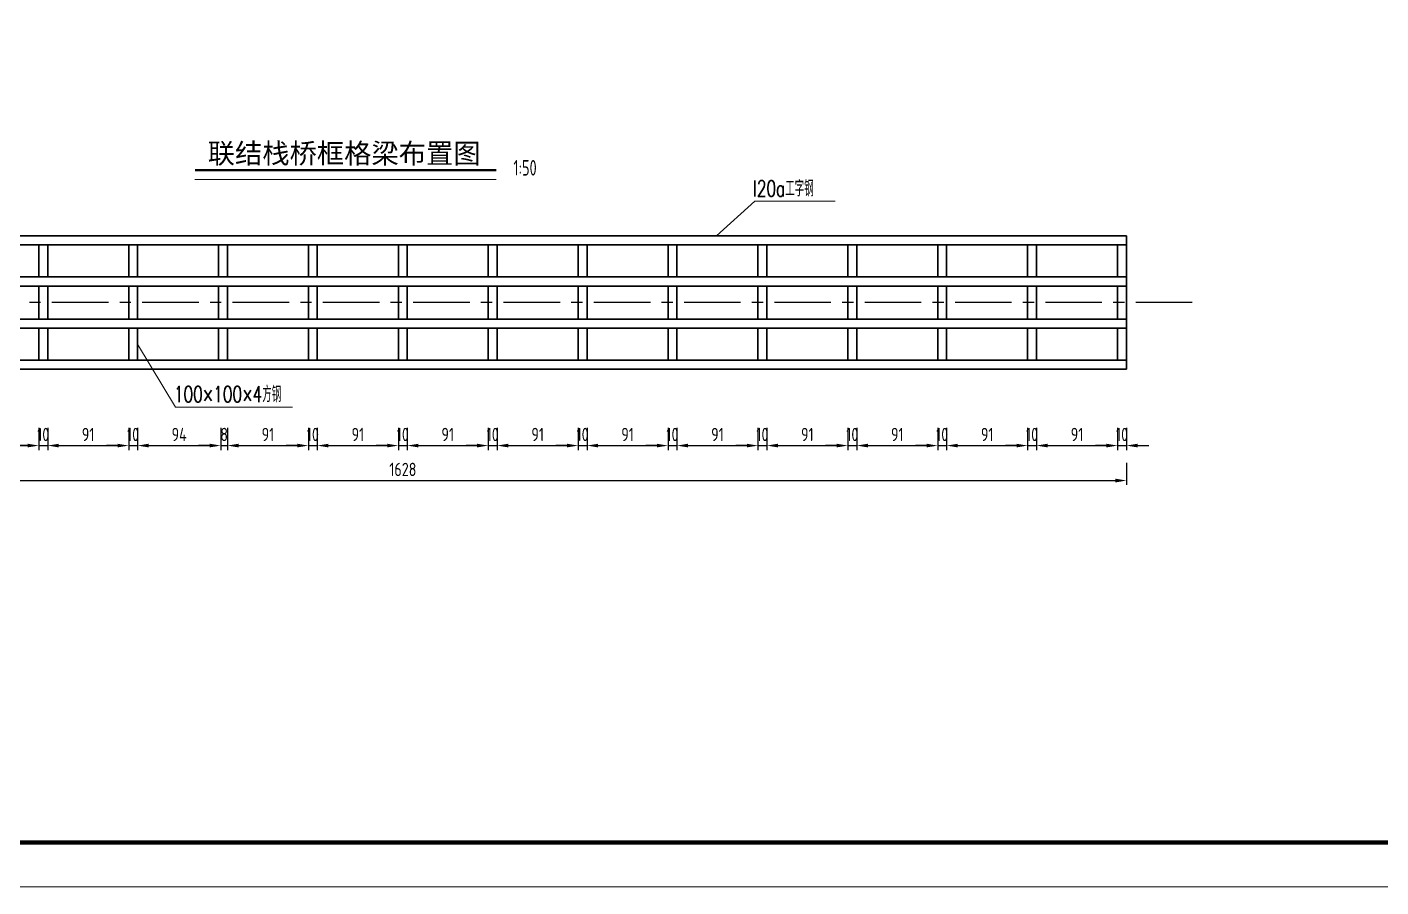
# Model space of a CAD drawing. Header units: inches. Extents: x 23 to 70, y 0 to 119.
# Drawn here: x 31.71 to 46.94, y -0.45 to 9.22 of the extents above; entities that cross this region are included whole.
import ezdxf
from ezdxf.enums import TextEntityAlignment as Align

# ---------------------------------------------------------------- set-up
doc = ezdxf.new("R2010")
doc.units = ezdxf.units.IN
doc.header["$MEASUREMENT"] = 0
doc.linetypes.add('CENTER', pattern=[50.8, 31.75, -6.35, 6.35, -6.35])
for name, color, linetype in [('000中心线', 5, 'CENTER'), ('DXPM', 4, 'Continuous'), ('图框', 7, 'Continuous'), ('辅助', 7, 'Continuous')]:
    doc.layers.add(name, color=color, linetype=linetype)
for name, color, linetype, lineweight in [('000细实线', 4, 'Continuous', 18), ('00标注文字', 2, 'Continuous', 15), ('JZYS-01-文本层', 7, 'Continuous', 18)]:
    doc.layers.add(name, color=color, linetype=linetype, lineweight=lineweight)
doc.styles.get("Standard").update_dxf_attribs({"font": 'txt', "bigfont": 'gbcbig.shx'})
doc.styles.add('TSSD_Dimension', font='tssdeng.shx', dxfattribs={"width": 0.8, "bigfont": 'hztxt.shx'})
doc.styles.add('黑体', font='')
doc.styles.get('黑体').set_extended_font_data('SimHei')
doc.dimstyles.new('TSSD_200_1_3.5', dxfattribs={"dimscale": 0.25, "dimtxt": 2.85, "dimasz": 2.5, "dimexe": 1, "dimexo": 2.5, "dimgap": 1, "dimtad": 1, "dimdec": 0, "dimlfac": 100, "dimzin": 0, "dimdsep": 46, "dimtxsty": 'TSSD_Dimension', "dimcen": 0, "dimdle": 1, "dimclrd": 3, "dimclre": 3, "dimclrt": 7, "dimadec": 1, "dimazin": 0, "dimtfac": 1, "dimtdec": 0, "dimtix": 1, "dimtmove": 2, "dimatfit": 3, "dimfxl": 5, "dimfxlon": 1, "dimtolj": 1, "dimtzin": 0, "dimarcsym": 0})

# ---------------------------------------------------------------- blocks, each defined once
blk = doc.blocks.new('*D177')
at = {"layer": 'Defpoints', "color": 0, "transparency": 16777216}
for p in [(27.799, 5.372), (44.078, 5.372), (44.078, 4.12)]:
    blk.add_point(p, dxfattribs=at)
at = {"layer": '辅助', "color": 3, "linetype": 'ByBlock', "lineweight": -2, "transparency": 16777216}
for p, q in [((27.799, 4.32), (27.799, 4.07)), ((44.078, 4.32), (44.078, 4.07))]:
    blk.add_line(p, q, dxfattribs=at)
at = {"layer": '辅助', "color": 3, "lineweight": -2, "transparency": 16777216}
blk.add_line((27.924, 4.12), (43.953, 4.12), dxfattribs=at)
at = {"layer": '辅助', "color": 3, "transparency": 16777216}
for points in [[(27.924, 4.141), (27.924, 4.099), (27.799, 4.12)], [(43.953, 4.141), (43.953, 4.099), (44.078, 4.12)]]:
    blk.add_solid(points, dxfattribs=at)
at = {"layer": '辅助', "color": 7, "transparency": 16777216, "insert": (35.938, 4.245), "char_height": 0.15, "attachment_point": 5, "style": 'TSSD_Dimension'}
blk.add_mtext('\\A1;1628', dxfattribs=at)
blk = doc.blocks.new('*D189')
at = {"layer": 'Defpoints', "color": 0, "transparency": 16777216}
for p in [(30.931, 5.474), (31.843, 5.474), (31.843, 4.513)]:
    blk.add_point(p, dxfattribs=at)
at = {"layer": '辅助', "color": 3, "linetype": 'ByBlock', "lineweight": -2, "transparency": 16777216}
for p, q in [((30.931, 4.713), (30.931, 4.463)), ((31.843, 4.713), (31.843, 4.463))]:
    blk.add_line(p, q, dxfattribs=at)
at = {"layer": '辅助', "color": 3, "lineweight": -2, "transparency": 16777216}
blk.add_line((31.056, 4.513), (31.718, 4.513), dxfattribs=at)
at = {"layer": '辅助', "color": 3, "transparency": 16777216}
for points in [[(31.056, 4.534), (31.056, 4.493), (30.931, 4.513)], [(31.718, 4.534), (31.718, 4.493), (31.843, 4.513)]]:
    blk.add_solid(points, dxfattribs=at)
at = {"layer": '辅助', "color": 7, "transparency": 16777216, "insert": (31.387, 4.638), "char_height": 0.15, "attachment_point": 5, "style": 'TSSD_Dimension'}
blk.add_mtext('\\A1;91', dxfattribs=at)
blk = doc.blocks.new('*D190')
at = {"layer": 'Defpoints', "color": 0, "transparency": 16777216}
for p in [(31.843, 5.474), (31.943, 5.474), (31.943, 4.513)]:
    blk.add_point(p, dxfattribs=at)
at = {"layer": '辅助', "color": 3, "linetype": 'ByBlock', "lineweight": -2, "transparency": 16777216}
for p, q in [((31.843, 4.713), (31.843, 4.463)), ((31.943, 4.713), (31.943, 4.463))]:
    blk.add_line(p, q, dxfattribs=at)
at = {"layer": '辅助', "color": 3, "lineweight": -2, "transparency": 16777216}
for p, q in [((31.718, 4.513), (31.593, 4.513)), ((31.843, 4.513), (31.943, 4.513)), ((32.068, 4.513), (32.193, 4.513))]:
    blk.add_line(p, q, dxfattribs=at)
at = {"layer": '辅助', "color": 3, "transparency": 16777216}
for points in [[(31.718, 4.534), (31.718, 4.493), (31.843, 4.513)], [(32.068, 4.534), (32.068, 4.493), (31.943, 4.513)]]:
    blk.add_solid(points, dxfattribs=at)
at = {"layer": '辅助', "color": 7, "transparency": 16777216, "insert": (31.893, 4.638), "char_height": 0.15, "attachment_point": 5, "style": 'TSSD_Dimension'}
blk.add_mtext('\\A1;10', dxfattribs=at)
blk = doc.blocks.new('*D191')
at = {"layer": 'Defpoints', "color": 0, "transparency": 16777216}
for p in [(31.943, 5.474), (32.854, 5.474), (32.854, 4.513)]:
    blk.add_point(p, dxfattribs=at)
at = {"layer": '辅助', "color": 3, "linetype": 'ByBlock', "lineweight": -2, "transparency": 16777216}
for p, q in [((31.943, 4.713), (31.943, 4.463)), ((32.854, 4.713), (32.854, 4.463))]:
    blk.add_line(p, q, dxfattribs=at)
at = {"layer": '辅助', "color": 3, "lineweight": -2, "transparency": 16777216}
blk.add_line((32.068, 4.513), (32.729, 4.513), dxfattribs=at)
at = {"layer": '辅助', "color": 3, "transparency": 16777216}
for points in [[(32.068, 4.534), (32.068, 4.493), (31.943, 4.513)], [(32.729, 4.534), (32.729, 4.493), (32.854, 4.513)]]:
    blk.add_solid(points, dxfattribs=at)
at = {"layer": '辅助', "color": 7, "transparency": 16777216, "insert": (32.398, 4.638), "char_height": 0.15, "attachment_point": 5, "style": 'TSSD_Dimension'}
blk.add_mtext('\\A1;91', dxfattribs=at)
blk = doc.blocks.new('*D192')
at = {"layer": 'Defpoints', "color": 0, "transparency": 16777216}
for p in [(32.854, 5.474), (32.954, 5.474), (32.954, 4.513)]:
    blk.add_point(p, dxfattribs=at)
at = {"layer": '辅助', "color": 3, "linetype": 'ByBlock', "lineweight": -2, "transparency": 16777216}
for p, q in [((32.854, 4.713), (32.854, 4.463)), ((32.954, 4.713), (32.954, 4.463))]:
    blk.add_line(p, q, dxfattribs=at)
at = {"layer": '辅助', "color": 3, "lineweight": -2, "transparency": 16777216}
for p, q in [((32.729, 4.513), (32.604, 4.513)), ((32.854, 4.513), (32.954, 4.513)), ((33.079, 4.513), (33.204, 4.513))]:
    blk.add_line(p, q, dxfattribs=at)
at = {"layer": '辅助', "color": 3, "transparency": 16777216}
for points in [[(32.729, 4.534), (32.729, 4.493), (32.854, 4.513)], [(33.079, 4.534), (33.079, 4.493), (32.954, 4.513)]]:
    blk.add_solid(points, dxfattribs=at)
at = {"layer": '辅助', "color": 7, "transparency": 16777216, "insert": (32.904, 4.638), "char_height": 0.15, "attachment_point": 5, "style": 'TSSD_Dimension'}
blk.add_mtext('\\A1;10', dxfattribs=at)
blk = doc.blocks.new('*D193')
at = {"layer": 'Defpoints', "color": 0, "transparency": 16777216}
for p in [(32.954, 5.474), (33.89, 5.474), (33.89, 4.513)]:
    blk.add_point(p, dxfattribs=at)
at = {"layer": '辅助', "color": 3, "linetype": 'ByBlock', "lineweight": -2, "transparency": 16777216}
for p, q in [((32.954, 4.713), (32.954, 4.463)), ((33.89, 4.713), (33.89, 4.463))]:
    blk.add_line(p, q, dxfattribs=at)
at = {"layer": '辅助', "color": 3, "lineweight": -2, "transparency": 16777216}
blk.add_line((33.079, 4.513), (33.765, 4.513), dxfattribs=at)
at = {"layer": '辅助', "color": 3, "transparency": 16777216}
for points in [[(33.079, 4.534), (33.079, 4.493), (32.954, 4.513)], [(33.765, 4.534), (33.765, 4.493), (33.89, 4.513)]]:
    blk.add_solid(points, dxfattribs=at)
at = {"layer": '辅助', "color": 7, "transparency": 16777216, "insert": (33.422, 4.638), "char_height": 0.15, "attachment_point": 5, "style": 'TSSD_Dimension'}
blk.add_mtext('\\A1;94', dxfattribs=at)
blk = doc.blocks.new('*D194')
at = {"layer": 'Defpoints', "color": 0, "transparency": 16777216}
for p in [(33.89, 5.474), (33.965, 5.474), (33.965, 4.513)]:
    blk.add_point(p, dxfattribs=at)
at = {"layer": '辅助', "color": 3, "linetype": 'ByBlock', "lineweight": -2, "transparency": 16777216}
for p, q in [((33.89, 4.713), (33.89, 4.463)), ((33.965, 4.713), (33.965, 4.463))]:
    blk.add_line(p, q, dxfattribs=at)
at = {"layer": '辅助', "color": 3, "lineweight": -2, "transparency": 16777216}
for p, q in [((33.765, 4.513), (33.64, 4.513)), ((33.89, 4.513), (33.965, 4.513)), ((34.09, 4.513), (34.215, 4.513))]:
    blk.add_line(p, q, dxfattribs=at)
at = {"layer": '辅助', "color": 3, "transparency": 16777216}
for points in [[(33.765, 4.534), (33.765, 4.493), (33.89, 4.513)], [(34.09, 4.534), (34.09, 4.493), (33.965, 4.513)]]:
    blk.add_solid(points, dxfattribs=at)
at = {"layer": '辅助', "color": 7, "transparency": 16777216, "insert": (33.928, 4.638), "char_height": 0.15, "attachment_point": 5, "style": 'TSSD_Dimension'}
blk.add_mtext('\\A1;8', dxfattribs=at)
blk = doc.blocks.new('*D195')
at = {"layer": 'Defpoints', "color": 0, "transparency": 16777216}
for p in [(33.965, 5.474), (34.876, 5.474), (34.876, 4.513)]:
    blk.add_point(p, dxfattribs=at)
at = {"layer": '辅助', "color": 3, "linetype": 'ByBlock', "lineweight": -2, "transparency": 16777216}
for p, q in [((33.965, 4.713), (33.965, 4.463)), ((34.876, 4.713), (34.876, 4.463))]:
    blk.add_line(p, q, dxfattribs=at)
at = {"layer": '辅助', "color": 3, "lineweight": -2, "transparency": 16777216}
blk.add_line((34.09, 4.513), (34.751, 4.513), dxfattribs=at)
at = {"layer": '辅助', "color": 3, "transparency": 16777216}
for points in [[(34.09, 4.534), (34.09, 4.493), (33.965, 4.513)], [(34.751, 4.534), (34.751, 4.493), (34.876, 4.513)]]:
    blk.add_solid(points, dxfattribs=at)
at = {"layer": '辅助', "color": 7, "transparency": 16777216, "insert": (34.421, 4.638), "char_height": 0.15, "attachment_point": 5, "style": 'TSSD_Dimension'}
blk.add_mtext('\\A1;91', dxfattribs=at)
blk = doc.blocks.new('*D196')
at = {"layer": 'Defpoints', "color": 0, "transparency": 16777216}
for p in [(34.876, 5.474), (34.976, 5.474), (34.976, 4.513)]:
    blk.add_point(p, dxfattribs=at)
at = {"layer": '辅助', "color": 3, "linetype": 'ByBlock', "lineweight": -2, "transparency": 16777216}
for p, q in [((34.876, 4.713), (34.876, 4.463)), ((34.976, 4.713), (34.976, 4.463))]:
    blk.add_line(p, q, dxfattribs=at)
at = {"layer": '辅助', "color": 3, "lineweight": -2, "transparency": 16777216}
for p, q in [((34.751, 4.513), (34.626, 4.513)), ((34.876, 4.513), (34.976, 4.513)), ((35.101, 4.513), (35.226, 4.513))]:
    blk.add_line(p, q, dxfattribs=at)
at = {"layer": '辅助', "color": 3, "transparency": 16777216}
for points in [[(34.751, 4.534), (34.751, 4.493), (34.876, 4.513)], [(35.101, 4.534), (35.101, 4.493), (34.976, 4.513)]]:
    blk.add_solid(points, dxfattribs=at)
at = {"layer": '辅助', "color": 7, "transparency": 16777216, "insert": (34.926, 4.638), "char_height": 0.15, "attachment_point": 5, "style": 'TSSD_Dimension'}
blk.add_mtext('\\A1;10', dxfattribs=at)
blk = doc.blocks.new('*D197')
at = {"layer": 'Defpoints', "color": 0, "transparency": 16777216}
for p in [(34.976, 5.474), (35.888, 5.474), (35.888, 4.513)]:
    blk.add_point(p, dxfattribs=at)
at = {"layer": '辅助', "color": 3, "linetype": 'ByBlock', "lineweight": -2, "transparency": 16777216}
for p, q in [((34.976, 4.713), (34.976, 4.463)), ((35.888, 4.713), (35.888, 4.463))]:
    blk.add_line(p, q, dxfattribs=at)
at = {"layer": '辅助', "color": 3, "lineweight": -2, "transparency": 16777216}
blk.add_line((35.101, 4.513), (35.763, 4.513), dxfattribs=at)
at = {"layer": '辅助', "color": 3, "transparency": 16777216}
for points in [[(35.101, 4.534), (35.101, 4.493), (34.976, 4.513)], [(35.763, 4.534), (35.763, 4.493), (35.888, 4.513)]]:
    blk.add_solid(points, dxfattribs=at)
at = {"layer": '辅助', "color": 7, "transparency": 16777216, "insert": (35.432, 4.638), "char_height": 0.15, "attachment_point": 5, "style": 'TSSD_Dimension'}
blk.add_mtext('\\A1;91', dxfattribs=at)
blk = doc.blocks.new('*D198')
at = {"layer": 'Defpoints', "color": 0, "transparency": 16777216}
for p in [(35.888, 5.474), (35.988, 5.474), (35.988, 4.513)]:
    blk.add_point(p, dxfattribs=at)
at = {"layer": '辅助', "color": 3, "linetype": 'ByBlock', "lineweight": -2, "transparency": 16777216}
for p, q in [((35.888, 4.713), (35.888, 4.463)), ((35.988, 4.713), (35.988, 4.463))]:
    blk.add_line(p, q, dxfattribs=at)
at = {"layer": '辅助', "color": 3, "lineweight": -2, "transparency": 16777216}
for p, q in [((35.763, 4.513), (35.638, 4.513)), ((35.888, 4.513), (35.988, 4.513)), ((36.113, 4.513), (36.238, 4.513))]:
    blk.add_line(p, q, dxfattribs=at)
at = {"layer": '辅助', "color": 3, "transparency": 16777216}
for points in [[(35.763, 4.534), (35.763, 4.493), (35.888, 4.513)], [(36.113, 4.534), (36.113, 4.493), (35.988, 4.513)]]:
    blk.add_solid(points, dxfattribs=at)
at = {"layer": '辅助', "color": 7, "transparency": 16777216, "insert": (35.938, 4.638), "char_height": 0.15, "attachment_point": 5, "style": 'TSSD_Dimension'}
blk.add_mtext('\\A1;10', dxfattribs=at)
blk = doc.blocks.new('*D199')
at = {"layer": 'Defpoints', "color": 0, "transparency": 16777216}
for p in [(35.988, 5.474), (36.899, 5.474), (36.899, 4.513)]:
    blk.add_point(p, dxfattribs=at)
at = {"layer": '辅助', "color": 3, "linetype": 'ByBlock', "lineweight": -2, "transparency": 16777216}
for p, q in [((35.988, 4.713), (35.988, 4.463)), ((36.899, 4.713), (36.899, 4.463))]:
    blk.add_line(p, q, dxfattribs=at)
at = {"layer": '辅助', "color": 3, "lineweight": -2, "transparency": 16777216}
blk.add_line((36.113, 4.513), (36.774, 4.513), dxfattribs=at)
at = {"layer": '辅助', "color": 3, "transparency": 16777216}
for points in [[(36.113, 4.534), (36.113, 4.493), (35.988, 4.513)], [(36.774, 4.534), (36.774, 4.493), (36.899, 4.513)]]:
    blk.add_solid(points, dxfattribs=at)
at = {"layer": '辅助', "color": 7, "transparency": 16777216, "insert": (36.443, 4.638), "char_height": 0.15, "attachment_point": 5, "style": 'TSSD_Dimension'}
blk.add_mtext('\\A1;91', dxfattribs=at)
blk = doc.blocks.new('*D200')
at = {"layer": 'Defpoints', "color": 0, "transparency": 16777216}
for p in [(36.899, 5.474), (36.999, 5.474), (36.999, 4.513)]:
    blk.add_point(p, dxfattribs=at)
at = {"layer": '辅助', "color": 3, "linetype": 'ByBlock', "lineweight": -2, "transparency": 16777216}
for p, q in [((36.899, 4.713), (36.899, 4.463)), ((36.999, 4.713), (36.999, 4.463))]:
    blk.add_line(p, q, dxfattribs=at)
at = {"layer": '辅助', "color": 3, "lineweight": -2, "transparency": 16777216}
for p, q in [((36.774, 4.513), (36.649, 4.513)), ((36.899, 4.513), (36.999, 4.513)), ((37.124, 4.513), (37.249, 4.513))]:
    blk.add_line(p, q, dxfattribs=at)
at = {"layer": '辅助', "color": 3, "transparency": 16777216}
for points in [[(36.774, 4.534), (36.774, 4.493), (36.899, 4.513)], [(37.124, 4.534), (37.124, 4.493), (36.999, 4.513)]]:
    blk.add_solid(points, dxfattribs=at)
at = {"layer": '辅助', "color": 7, "transparency": 16777216, "insert": (36.949, 4.638), "char_height": 0.15, "attachment_point": 5, "style": 'TSSD_Dimension'}
blk.add_mtext('\\A1;10', dxfattribs=at)
blk = doc.blocks.new('*D201')
at = {"layer": 'Defpoints', "color": 0, "transparency": 16777216}
for p in [(36.999, 5.474), (37.91, 5.474), (37.91, 4.513)]:
    blk.add_point(p, dxfattribs=at)
at = {"layer": '辅助', "color": 3, "linetype": 'ByBlock', "lineweight": -2, "transparency": 16777216}
for p, q in [((36.999, 4.713), (36.999, 4.463)), ((37.91, 4.713), (37.91, 4.463))]:
    blk.add_line(p, q, dxfattribs=at)
at = {"layer": '辅助', "color": 3, "lineweight": -2, "transparency": 16777216}
blk.add_line((37.124, 4.513), (37.785, 4.513), dxfattribs=at)
at = {"layer": '辅助', "color": 3, "transparency": 16777216}
for points in [[(37.124, 4.534), (37.124, 4.493), (36.999, 4.513)], [(37.785, 4.534), (37.785, 4.493), (37.91, 4.513)]]:
    blk.add_solid(points, dxfattribs=at)
at = {"layer": '辅助', "color": 7, "transparency": 16777216, "insert": (37.455, 4.638), "char_height": 0.15, "attachment_point": 5, "style": 'TSSD_Dimension'}
blk.add_mtext('\\A1;91', dxfattribs=at)
blk = doc.blocks.new('*D202')
at = {"layer": 'Defpoints', "color": 0, "transparency": 16777216}
for p in [(37.91, 5.474), (38.01, 5.474), (38.01, 4.513)]:
    blk.add_point(p, dxfattribs=at)
at = {"layer": '辅助', "color": 3, "linetype": 'ByBlock', "lineweight": -2, "transparency": 16777216}
for p, q in [((37.91, 4.713), (37.91, 4.463)), ((38.01, 4.713), (38.01, 4.463))]:
    blk.add_line(p, q, dxfattribs=at)
at = {"layer": '辅助', "color": 3, "lineweight": -2, "transparency": 16777216}
for p, q in [((37.785, 4.513), (37.66, 4.513)), ((37.91, 4.513), (38.01, 4.513)), ((38.135, 4.513), (38.26, 4.513))]:
    blk.add_line(p, q, dxfattribs=at)
at = {"layer": '辅助', "color": 3, "transparency": 16777216}
for points in [[(37.785, 4.534), (37.785, 4.493), (37.91, 4.513)], [(38.135, 4.534), (38.135, 4.493), (38.01, 4.513)]]:
    blk.add_solid(points, dxfattribs=at)
at = {"layer": '辅助', "color": 7, "transparency": 16777216, "insert": (37.96, 4.638), "char_height": 0.15, "attachment_point": 5, "style": 'TSSD_Dimension'}
blk.add_mtext('\\A1;10', dxfattribs=at)
blk = doc.blocks.new('*D203')
at = {"layer": 'Defpoints', "color": 0, "transparency": 16777216}
for p in [(38.01, 5.474), (38.921, 5.474), (38.921, 4.513)]:
    blk.add_point(p, dxfattribs=at)
at = {"layer": '辅助', "color": 3, "linetype": 'ByBlock', "lineweight": -2, "transparency": 16777216}
for p, q in [((38.01, 4.713), (38.01, 4.463)), ((38.921, 4.713), (38.921, 4.463))]:
    blk.add_line(p, q, dxfattribs=at)
at = {"layer": '辅助', "color": 3, "lineweight": -2, "transparency": 16777216}
blk.add_line((38.135, 4.513), (38.796, 4.513), dxfattribs=at)
at = {"layer": '辅助', "color": 3, "transparency": 16777216}
for points in [[(38.135, 4.534), (38.135, 4.493), (38.01, 4.513)], [(38.796, 4.534), (38.796, 4.493), (38.921, 4.513)]]:
    blk.add_solid(points, dxfattribs=at)
at = {"layer": '辅助', "color": 7, "transparency": 16777216, "insert": (38.466, 4.638), "char_height": 0.15, "attachment_point": 5, "style": 'TSSD_Dimension'}
blk.add_mtext('\\A1;91', dxfattribs=at)
blk = doc.blocks.new('*D204')
at = {"layer": 'Defpoints', "color": 0, "transparency": 16777216}
for p in [(38.921, 5.474), (39.021, 5.474), (39.021, 4.513)]:
    blk.add_point(p, dxfattribs=at)
at = {"layer": '辅助', "color": 3, "linetype": 'ByBlock', "lineweight": -2, "transparency": 16777216}
for p, q in [((38.921, 4.713), (38.921, 4.463)), ((39.021, 4.713), (39.021, 4.463))]:
    blk.add_line(p, q, dxfattribs=at)
at = {"layer": '辅助', "color": 3, "lineweight": -2, "transparency": 16777216}
for p, q in [((38.796, 4.513), (38.671, 4.513)), ((38.921, 4.513), (39.021, 4.513)), ((39.146, 4.513), (39.271, 4.513))]:
    blk.add_line(p, q, dxfattribs=at)
at = {"layer": '辅助', "color": 3, "transparency": 16777216}
for points in [[(38.796, 4.534), (38.796, 4.493), (38.921, 4.513)], [(39.146, 4.534), (39.146, 4.493), (39.021, 4.513)]]:
    blk.add_solid(points, dxfattribs=at)
at = {"layer": '辅助', "color": 7, "transparency": 16777216, "insert": (38.971, 4.638), "char_height": 0.15, "attachment_point": 5, "style": 'TSSD_Dimension'}
blk.add_mtext('\\A1;10', dxfattribs=at)
blk = doc.blocks.new('*D205')
at = {"layer": 'Defpoints', "color": 0, "transparency": 16777216}
for p in [(39.021, 5.474), (39.933, 5.474), (39.933, 4.513)]:
    blk.add_point(p, dxfattribs=at)
at = {"layer": '辅助', "color": 3, "linetype": 'ByBlock', "lineweight": -2, "transparency": 16777216}
for p, q in [((39.021, 4.713), (39.021, 4.463)), ((39.933, 4.713), (39.933, 4.463))]:
    blk.add_line(p, q, dxfattribs=at)
at = {"layer": '辅助', "color": 3, "lineweight": -2, "transparency": 16777216}
blk.add_line((39.146, 4.513), (39.808, 4.513), dxfattribs=at)
at = {"layer": '辅助', "color": 3, "transparency": 16777216}
for points in [[(39.146, 4.534), (39.146, 4.493), (39.021, 4.513)], [(39.808, 4.534), (39.808, 4.493), (39.933, 4.513)]]:
    blk.add_solid(points, dxfattribs=at)
at = {"layer": '辅助', "color": 7, "transparency": 16777216, "insert": (39.477, 4.638), "char_height": 0.15, "attachment_point": 5, "style": 'TSSD_Dimension'}
blk.add_mtext('\\A1;91', dxfattribs=at)
blk = doc.blocks.new('*D206')
at = {"layer": 'Defpoints', "color": 0, "transparency": 16777216}
for p in [(39.933, 5.474), (40.033, 5.474), (40.033, 4.513)]:
    blk.add_point(p, dxfattribs=at)
at = {"layer": '辅助', "color": 3, "linetype": 'ByBlock', "lineweight": -2, "transparency": 16777216}
for p, q in [((39.933, 4.713), (39.933, 4.463)), ((40.033, 4.713), (40.033, 4.463))]:
    blk.add_line(p, q, dxfattribs=at)
at = {"layer": '辅助', "color": 3, "lineweight": -2, "transparency": 16777216}
for p, q in [((39.808, 4.513), (39.683, 4.513)), ((39.933, 4.513), (40.033, 4.513)), ((40.158, 4.513), (40.283, 4.513))]:
    blk.add_line(p, q, dxfattribs=at)
at = {"layer": '辅助', "color": 3, "transparency": 16777216}
for points in [[(39.808, 4.534), (39.808, 4.493), (39.933, 4.513)], [(40.158, 4.534), (40.158, 4.493), (40.033, 4.513)]]:
    blk.add_solid(points, dxfattribs=at)
at = {"layer": '辅助', "color": 7, "transparency": 16777216, "insert": (39.983, 4.638), "char_height": 0.15, "attachment_point": 5, "style": 'TSSD_Dimension'}
blk.add_mtext('\\A1;10', dxfattribs=at)
blk = doc.blocks.new('*D207')
at = {"layer": 'Defpoints', "color": 0, "transparency": 16777216}
for p in [(40.033, 5.474), (40.944, 5.474), (40.944, 4.513)]:
    blk.add_point(p, dxfattribs=at)
at = {"layer": '辅助', "color": 3, "linetype": 'ByBlock', "lineweight": -2, "transparency": 16777216}
for p, q in [((40.033, 4.713), (40.033, 4.463)), ((40.944, 4.713), (40.944, 4.463))]:
    blk.add_line(p, q, dxfattribs=at)
at = {"layer": '辅助', "color": 3, "lineweight": -2, "transparency": 16777216}
blk.add_line((40.158, 4.513), (40.819, 4.513), dxfattribs=at)
at = {"layer": '辅助', "color": 3, "transparency": 16777216}
for points in [[(40.158, 4.534), (40.158, 4.493), (40.033, 4.513)], [(40.819, 4.534), (40.819, 4.493), (40.944, 4.513)]]:
    blk.add_solid(points, dxfattribs=at)
at = {"layer": '辅助', "color": 7, "transparency": 16777216, "insert": (40.488, 4.638), "char_height": 0.15, "attachment_point": 5, "style": 'TSSD_Dimension'}
blk.add_mtext('\\A1;91', dxfattribs=at)
blk = doc.blocks.new('*D208')
at = {"layer": 'Defpoints', "color": 0, "transparency": 16777216}
for p in [(40.944, 5.474), (41.044, 5.474), (41.044, 4.513)]:
    blk.add_point(p, dxfattribs=at)
at = {"layer": '辅助', "color": 3, "linetype": 'ByBlock', "lineweight": -2, "transparency": 16777216}
for p, q in [((40.944, 4.713), (40.944, 4.463)), ((41.044, 4.713), (41.044, 4.463))]:
    blk.add_line(p, q, dxfattribs=at)
at = {"layer": '辅助', "color": 3, "lineweight": -2, "transparency": 16777216}
for p, q in [((40.819, 4.513), (40.694, 4.513)), ((40.944, 4.513), (41.044, 4.513)), ((41.169, 4.513), (41.294, 4.513))]:
    blk.add_line(p, q, dxfattribs=at)
at = {"layer": '辅助', "color": 3, "transparency": 16777216}
for points in [[(40.819, 4.534), (40.819, 4.493), (40.944, 4.513)], [(41.169, 4.534), (41.169, 4.493), (41.044, 4.513)]]:
    blk.add_solid(points, dxfattribs=at)
at = {"layer": '辅助', "color": 7, "transparency": 16777216, "insert": (40.994, 4.638), "char_height": 0.15, "attachment_point": 5, "style": 'TSSD_Dimension'}
blk.add_mtext('\\A1;10', dxfattribs=at)
blk = doc.blocks.new('*D209')
at = {"layer": 'Defpoints', "color": 0, "transparency": 16777216}
for p in [(41.044, 5.474), (41.955, 5.474), (41.955, 4.513)]:
    blk.add_point(p, dxfattribs=at)
at = {"layer": '辅助', "color": 3, "linetype": 'ByBlock', "lineweight": -2, "transparency": 16777216}
for p, q in [((41.044, 4.713), (41.044, 4.463)), ((41.955, 4.713), (41.955, 4.463))]:
    blk.add_line(p, q, dxfattribs=at)
at = {"layer": '辅助', "color": 3, "lineweight": -2, "transparency": 16777216}
blk.add_line((41.169, 4.513), (41.83, 4.513), dxfattribs=at)
at = {"layer": '辅助', "color": 3, "transparency": 16777216}
for points in [[(41.169, 4.534), (41.169, 4.493), (41.044, 4.513)], [(41.83, 4.534), (41.83, 4.493), (41.955, 4.513)]]:
    blk.add_solid(points, dxfattribs=at)
at = {"layer": '辅助', "color": 7, "transparency": 16777216, "insert": (41.5, 4.638), "char_height": 0.15, "attachment_point": 5, "style": 'TSSD_Dimension'}
blk.add_mtext('\\A1;91', dxfattribs=at)
blk = doc.blocks.new('*D210')
at = {"layer": 'Defpoints', "color": 0, "transparency": 16777216}
for p in [(41.955, 5.474), (42.055, 5.474), (42.055, 4.513)]:
    blk.add_point(p, dxfattribs=at)
at = {"layer": '辅助', "color": 3, "linetype": 'ByBlock', "lineweight": -2, "transparency": 16777216}
for p, q in [((41.955, 4.713), (41.955, 4.463)), ((42.055, 4.713), (42.055, 4.463))]:
    blk.add_line(p, q, dxfattribs=at)
at = {"layer": '辅助', "color": 3, "lineweight": -2, "transparency": 16777216}
for p, q in [((41.83, 4.513), (41.705, 4.513)), ((41.955, 4.513), (42.055, 4.513)), ((42.18, 4.513), (42.305, 4.513))]:
    blk.add_line(p, q, dxfattribs=at)
at = {"layer": '辅助', "color": 3, "transparency": 16777216}
for points in [[(41.83, 4.534), (41.83, 4.493), (41.955, 4.513)], [(42.18, 4.534), (42.18, 4.493), (42.055, 4.513)]]:
    blk.add_solid(points, dxfattribs=at)
at = {"layer": '辅助', "color": 7, "transparency": 16777216, "insert": (42.005, 4.638), "char_height": 0.15, "attachment_point": 5, "style": 'TSSD_Dimension'}
blk.add_mtext('\\A1;10', dxfattribs=at)
blk = doc.blocks.new('*D211')
at = {"layer": 'Defpoints', "color": 0, "transparency": 16777216}
for p in [(42.055, 5.474), (42.966, 5.474), (42.966, 4.513)]:
    blk.add_point(p, dxfattribs=at)
at = {"layer": '辅助', "color": 3, "linetype": 'ByBlock', "lineweight": -2, "transparency": 16777216}
for p, q in [((42.055, 4.713), (42.055, 4.463)), ((42.966, 4.713), (42.966, 4.463))]:
    blk.add_line(p, q, dxfattribs=at)
at = {"layer": '辅助', "color": 3, "lineweight": -2, "transparency": 16777216}
blk.add_line((42.18, 4.513), (42.841, 4.513), dxfattribs=at)
at = {"layer": '辅助', "color": 3, "transparency": 16777216}
for points in [[(42.18, 4.534), (42.18, 4.493), (42.055, 4.513)], [(42.841, 4.534), (42.841, 4.493), (42.966, 4.513)]]:
    blk.add_solid(points, dxfattribs=at)
at = {"layer": '辅助', "color": 7, "transparency": 16777216, "insert": (42.511, 4.638), "char_height": 0.15, "attachment_point": 5, "style": 'TSSD_Dimension'}
blk.add_mtext('\\A1;91', dxfattribs=at)
blk = doc.blocks.new('*D212')
at = {"layer": 'Defpoints', "color": 0, "transparency": 16777216}
for p in [(42.966, 5.474), (43.066, 5.474), (43.066, 4.513)]:
    blk.add_point(p, dxfattribs=at)
at = {"layer": '辅助', "color": 3, "linetype": 'ByBlock', "lineweight": -2, "transparency": 16777216}
for p, q in [((42.966, 4.713), (42.966, 4.463)), ((43.066, 4.713), (43.066, 4.463))]:
    blk.add_line(p, q, dxfattribs=at)
at = {"layer": '辅助', "color": 3, "lineweight": -2, "transparency": 16777216}
for p, q in [((42.841, 4.513), (42.716, 4.513)), ((42.966, 4.513), (43.066, 4.513)), ((43.191, 4.513), (43.316, 4.513))]:
    blk.add_line(p, q, dxfattribs=at)
at = {"layer": '辅助', "color": 3, "transparency": 16777216}
for points in [[(42.841, 4.534), (42.841, 4.493), (42.966, 4.513)], [(43.191, 4.534), (43.191, 4.493), (43.066, 4.513)]]:
    blk.add_solid(points, dxfattribs=at)
at = {"layer": '辅助', "color": 7, "transparency": 16777216, "insert": (43.016, 4.638), "char_height": 0.15, "attachment_point": 5, "style": 'TSSD_Dimension'}
blk.add_mtext('\\A1;10', dxfattribs=at)
blk = doc.blocks.new('*D213')
at = {"layer": 'Defpoints', "color": 0, "transparency": 16777216}
for p in [(43.066, 5.474), (43.978, 5.472), (43.978, 4.513)]:
    blk.add_point(p, dxfattribs=at)
at = {"layer": '辅助', "color": 3, "linetype": 'ByBlock', "lineweight": -2, "transparency": 16777216}
for p, q in [((43.066, 4.713), (43.066, 4.463)), ((43.978, 4.713), (43.978, 4.463))]:
    blk.add_line(p, q, dxfattribs=at)
at = {"layer": '辅助', "color": 3, "lineweight": -2, "transparency": 16777216}
blk.add_line((43.191, 4.513), (43.853, 4.513), dxfattribs=at)
at = {"layer": '辅助', "color": 3, "transparency": 16777216}
for points in [[(43.191, 4.534), (43.191, 4.493), (43.066, 4.513)], [(43.853, 4.534), (43.853, 4.493), (43.978, 4.513)]]:
    blk.add_solid(points, dxfattribs=at)
at = {"layer": '辅助', "color": 7, "transparency": 16777216, "insert": (43.522, 4.638), "char_height": 0.15, "attachment_point": 5, "style": 'TSSD_Dimension'}
blk.add_mtext('\\A1;91', dxfattribs=at)
blk = doc.blocks.new('*D214')
at = {"layer": 'Defpoints', "color": 0, "transparency": 16777216}
for p in [(43.978, 5.472), (44.078, 5.372), (44.078, 4.513)]:
    blk.add_point(p, dxfattribs=at)
at = {"layer": '辅助', "color": 3, "linetype": 'ByBlock', "lineweight": -2, "transparency": 16777216}
for p, q in [((43.978, 4.713), (43.978, 4.463)), ((44.078, 4.713), (44.078, 4.463))]:
    blk.add_line(p, q, dxfattribs=at)
at = {"layer": '辅助', "color": 3, "lineweight": -2, "transparency": 16777216}
for p, q in [((43.853, 4.513), (43.728, 4.513)), ((43.978, 4.513), (44.078, 4.513)), ((44.203, 4.513), (44.328, 4.513))]:
    blk.add_line(p, q, dxfattribs=at)
at = {"layer": '辅助', "color": 3, "transparency": 16777216}
for points in [[(43.853, 4.534), (43.853, 4.493), (43.978, 4.513)], [(44.203, 4.534), (44.203, 4.493), (44.078, 4.513)]]:
    blk.add_solid(points, dxfattribs=at)
at = {"layer": '辅助', "color": 7, "transparency": 16777216, "insert": (44.028, 4.638), "char_height": 0.15, "attachment_point": 5, "style": 'TSSD_Dimension'}
blk.add_mtext('\\A1;10', dxfattribs=at)

msp = doc.modelspace()

# ---------------------------------------------------------------- linework, layer by layer
at = {"linetype": 'Continuous', "lineweight": 18, "const_width": 0.05}
msp.add_lwpolyline([(24.541, 20.05), (59.916, 20.05), (59.916, 0.05), (24.541, 0.05)], close=True, dxfattribs=at)
at = {"layer": '000中心线', "ltscale": 0.02, "flags": 128}
msp.add_lwpolyline([(44.818, 6.122), (27.799, 6.122)], dxfattribs=at)
at = {"layer": '000细实线', "color": 3, "lineweight": 30}
for p, q in [((44.078, 6.872), (44.078, 5.372)), ((31.843, 6.77), (31.843, 6.41)), ((31.943, 6.77), (31.943, 6.41)), ((32.854, 6.77), (32.854, 6.41)), ((32.954, 6.77), (32.954, 6.41)), ((33.865, 6.77), (33.865, 6.41)), ((33.965, 6.77), (33.965, 6.41)), ((34.876, 6.77), (34.876, 6.41)), ((34.976, 6.77), (34.976, 6.41)), ((35.888, 6.77), (35.888, 6.41)), ((35.988, 6.77), (35.988, 6.41)), ((36.899, 6.77), (36.899, 6.41)), ((36.999, 6.77), (36.999, 6.41)), ((37.91, 6.77), (37.91, 6.41)), ((38.01, 6.77), (38.01, 6.41)), ((38.921, 6.77), (38.921, 6.41)), ((39.021, 6.77), (39.021, 6.41)), ((39.933, 6.77), (39.933, 6.41)), ((40.033, 6.77), (40.033, 6.41)), ((40.944, 6.77), (40.944, 6.41)), ((41.044, 6.77), (41.044, 6.41)), ((41.955, 6.77), (41.955, 6.41)), ((42.055, 6.77), (42.055, 6.41)), ((42.966, 6.77), (42.966, 6.41)), ((43.066, 6.77), (43.066, 6.41)), ((43.978, 6.768), (43.978, 6.408)), ((31.843, 6.308), (31.843, 5.936)), ((31.943, 6.308), (31.943, 5.936)), ((32.854, 6.308), (32.854, 5.936)), ((32.954, 6.308), (32.954, 5.936)), ((33.865, 6.308), (33.865, 5.936)), ((33.965, 6.308), (33.965, 5.936)), ((34.876, 6.308), (34.876, 5.936)), ((34.976, 6.308), (34.976, 5.936)), ((35.888, 6.308), (35.888, 5.936)), ((35.988, 6.308), (35.988, 5.936)), ((36.899, 6.308), (36.899, 5.936)), ((36.999, 6.308), (36.999, 5.936)), ((37.91, 6.308), (37.91, 5.936)), ((38.01, 6.308), (38.01, 5.936)), ((38.921, 6.308), (38.921, 5.936)), ((39.021, 6.308), (39.021, 5.936)), ((39.933, 6.308), (39.933, 5.936)), ((40.033, 6.308), (40.033, 5.936)), ((40.944, 6.308), (40.944, 5.936)), ((41.044, 6.308), (41.044, 5.936)), ((41.955, 6.308), (41.955, 5.936)), ((42.055, 6.308), (42.055, 5.936)), ((42.966, 6.308), (42.966, 5.936)), ((43.066, 6.308), (43.066, 5.936)), ((43.978, 6.306), (43.978, 5.934)), ((31.843, 5.834), (31.843, 5.474)), ((31.943, 5.834), (31.943, 5.474)), ((32.854, 5.834), (32.854, 5.474)), ((32.954, 5.834), (32.954, 5.474)), ((33.865, 5.834), (33.865, 5.474)), ((33.965, 5.834), (33.965, 5.474)), ((34.876, 5.834), (34.876, 5.474)), ((34.976, 5.834), (34.976, 5.474)), ((35.888, 5.834), (35.888, 5.474)), ((35.988, 5.834), (35.988, 5.474)), ((36.899, 5.834), (36.899, 5.474)), ((36.999, 5.834), (36.999, 5.474)), ((37.91, 5.834), (37.91, 5.474)), ((38.01, 5.834), (38.01, 5.474)), ((38.921, 5.834), (38.921, 5.474)), ((39.021, 5.834), (39.021, 5.474)), ((39.933, 5.834), (39.933, 5.474)), ((40.033, 5.834), (40.033, 5.474)), ((40.944, 5.834), (40.944, 5.474)), ((41.044, 5.834), (41.044, 5.474)), ((41.955, 5.834), (41.955, 5.474)), ((42.055, 5.834), (42.055, 5.474)), ((42.966, 5.834), (42.966, 5.474)), ((43.066, 5.834), (43.066, 5.474)), ((43.978, 5.832), (43.978, 5.472))]:
    msp.add_line(p, q, dxfattribs=at)
at = {"layer": '000细实线', "color": 6, "lineweight": 30, "flags": 128}
for points in [[(44.078, 6.872), (27.799, 6.872)], [(44.078, 6.77), (27.799, 6.77)], [(44.078, 6.41), (27.799, 6.41)], [(44.078, 6.308), (27.799, 6.308)], [(44.078, 5.936), (27.799, 5.936)], [(44.078, 5.834), (27.799, 5.834)], [(44.078, 5.474), (27.799, 5.474)], [(44.078, 5.372), (27.799, 5.372)]]:
    msp.add_lwpolyline(points, dxfattribs=at)
at = {"layer": '00标注文字'}
for points in [[(39.468, 6.872), (39.896, 7.261), (40.8, 7.261)], [(32.954, 5.654), (33.382, 4.947), (34.697, 4.947)]]:
    msp.add_lwpolyline(points, dxfattribs=at)
at = {"layer": 'JZYS-01-文本层', "const_width": 0.025, "flags": 128}
msp.add_lwpolyline([(33.599, 7.611), (36.989, 7.611)], dxfattribs=at)
at = {"layer": 'JZYS-01-文本层', "flags": 128}
msp.add_lwpolyline([(33.599, 7.507), (36.989, 7.507)], dxfattribs=at)
at = {"layer": '图框', "color": 7, "linetype": 'Continuous', "lineweight": 18, "flags": 128}
msp.add_lwpolyline([(23.291, 20.55), (60.416, 20.55), (60.416, -0.45), (23.291, -0.45)], close=True, dxfattribs=at)

# ---------------------------------------------------------------- texts
at = {"layer": '00标注文字', "lineweight": 0, "width": 0.7}
for s, p in [('I20a工字钢', (39.877, 7.315)), ('100×100×4方钢', (33.363, 5.001))]:
    msp.add_text(s, height=0.18, dxfattribs=at).set_placement(p)
at = {"layer": 'DXPM', "style": '黑体'}
msp.add_text('联结栈桥框格梁布置图', height=0.225, dxfattribs=at).set_placement((35.278, 7.803), align=Align.MIDDLE)
at = {"layer": 'JZYS-01-文本层', "style": 'TSSD_Dimension', "width": 0.7}
msp.add_text('1:50', height=0.175, dxfattribs=at).set_placement((37.182, 7.55))

# ---------------------------------------------------------------- dimensions: what is measured, and where the dimension line sits
at = {"layer": '辅助'}
dim = msp.add_linear_dim(base=(44.078, 4.12), p1=(27.799, 5.372), p2=(44.078, 5.372), dimstyle='TSSD_200_1_3.5', override={"dimscale": 0.05, "dimtxt": 3, "dimfxl": 4}, dxfattribs=at)
dim.commit()
dim.dimension.update_dxf_attribs({"geometry": '*D177', "text_midpoint": (35.938, 4.245)})
at = {"layer": '辅助', "color": 3}
for base, p1, p2, picture, middle in [((31.843, 4.513), (30.931, 5.474), (31.843, 5.474), '*D189', (31.387, 4.638)), ((31.943, 4.513), (31.843, 5.474), (31.943, 5.474), '*D190', (31.893, 4.638)), ((32.854, 4.513), (31.943, 5.474), (32.854, 5.474), '*D191', (32.398, 4.638)), ((32.954, 4.513), (32.854, 5.474), (32.954, 5.474), '*D192', (32.904, 4.638)), ((33.89, 4.513), (32.954, 5.474), (33.89, 5.474), '*D193', (33.422, 4.638)), ((33.9652, 4.5134), (33.8899, 5.4741), (33.9652, 5.4741), '*D194', (33.9276, 4.6384)), ((34.876, 4.513), (33.965, 5.474), (34.876, 5.474), '*D195', (34.421, 4.638)), ((34.976, 4.513), (34.876, 5.474), (34.976, 5.474), '*D196', (34.926, 4.638)), ((35.888, 4.513), (34.976, 5.474), (35.888, 5.474), '*D197', (35.432, 4.638)), ((35.988, 4.513), (35.888, 5.474), (35.988, 5.474), '*D198', (35.938, 4.638)), ((36.899, 4.513), (35.988, 5.474), (36.899, 5.474), '*D199', (36.443, 4.638)), ((36.999, 4.513), (36.899, 5.474), (36.999, 5.474), '*D200', (36.949, 4.638)), ((37.91, 4.513), (36.999, 5.474), (37.91, 5.474), '*D201', (37.455, 4.638)), ((38.01, 4.513), (37.91, 5.474), (38.01, 5.474), '*D202', (37.96, 4.638)), ((38.921, 4.513), (38.01, 5.474), (38.921, 5.474), '*D203', (38.466, 4.638)), ((39.021, 4.513), (38.921, 5.474), (39.021, 5.474), '*D204', (38.971, 4.638)), ((39.933, 4.513), (39.021, 5.474), (39.933, 5.474), '*D205', (39.477, 4.638)), ((40.033, 4.513), (39.933, 5.474), (40.033, 5.474), '*D206', (39.983, 4.638)), ((40.944, 4.513), (40.033, 5.474), (40.944, 5.474), '*D207', (40.488, 4.638)), ((41.044, 4.513), (40.944, 5.474), (41.044, 5.474), '*D208', (40.994, 4.638)), ((41.955, 4.513), (41.044, 5.474), (41.955, 5.474), '*D209', (41.5, 4.638)), ((42.055, 4.513), (41.955, 5.474), (42.055, 5.474), '*D210', (42.005, 4.638)), ((42.966, 4.513), (42.055, 5.474), (42.966, 5.474), '*D211', (42.511, 4.638)), ((43.066, 4.513), (42.966, 5.474), (43.066, 5.474), '*D212', (43.016, 4.638)), ((43.978, 4.513), (43.066, 5.474), (43.978, 5.472), '*D213', (43.522, 4.638)), ((44.078, 4.513), (43.978, 5.472), (44.078, 5.372), '*D214', (44.028, 4.638))]:
    dim = msp.add_linear_dim(base=base, p1=p1, p2=p2, dimstyle='TSSD_200_1_3.5', override={"dimscale": 0.05, "dimtxt": 3, "dimfxl": 4}, dxfattribs=at)
    dim.commit()
    dim.dimension.update_dxf_attribs({"geometry": picture, "text_midpoint": middle})

doc.saveas('drawing.dxf')
